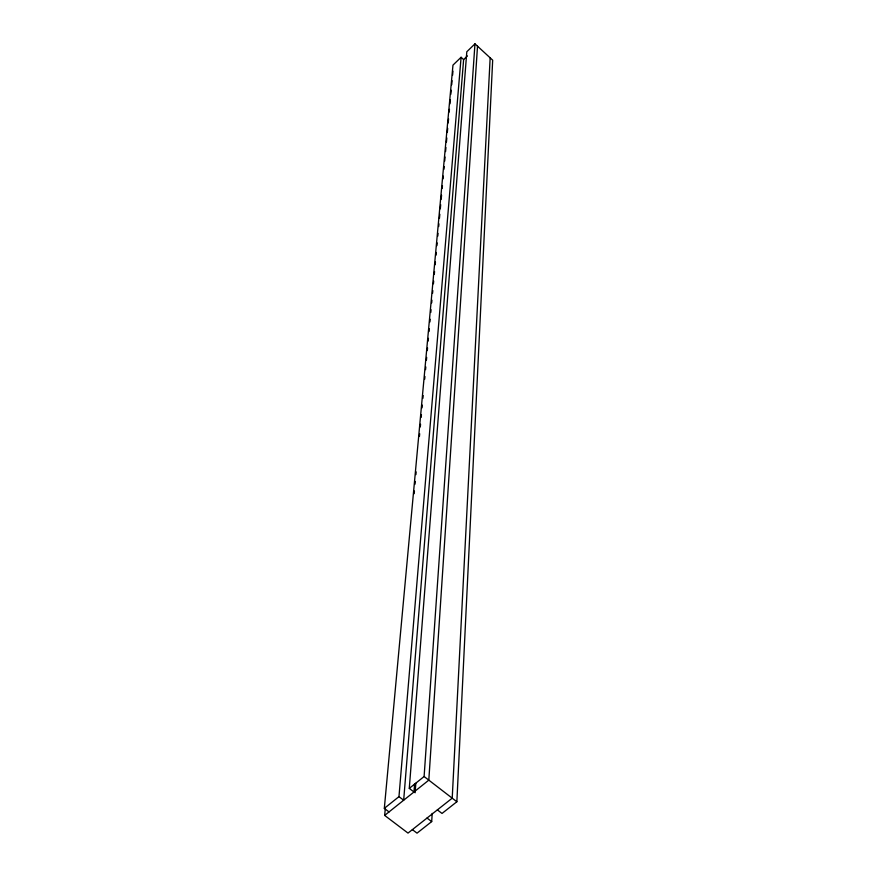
<?xml version="1.0" encoding="UTF-8"?>
<svg xmlns="http://www.w3.org/2000/svg" width="877" height="877" viewBox="0 0 877 877"><rect width="100%" height="100%" fill="white"/><g stroke="black" fill="none" stroke-linecap="round" stroke-linejoin="round"><path stroke-width="1.32" d="M437.371 809.888L442.019 813.45L456.862 801.753L492.677 60.162L474.972 43.85L466.805 51.754L409.285 788.39L413.988 791.986L414.602 783.797M490.155 57.838L452.214 798.169L408.002 833.084L384.652 815.413L385.277 808.605M412.376 829.631L417.024 833.15L431.692 821.596L432.208 813.396M477.516 46.185L428.809 780.146L384.652 815.413M409.285 788.39L424.106 776.518L474.972 43.85M415.117 792.775L415.83 783.227M463.626 59.592L403.672 800.23L398.969 796.645L461.094 57.268L463.626 59.592L467.43 55.92M389.026 811.927L384.323 808.364L452.97 65.117L461.094 57.268M414.174 493.718L414.426 490.988M415.051 484.17L415.292 481.451M415.917 474.632L416.169 471.903M419.425 436.461L419.677 433.742M420.302 426.924L420.554 424.194M421.179 417.375L421.431 414.657M422.056 407.838L422.297 405.108M422.933 398.301L423.174 395.571M424.676 379.215L424.928 376.485M425.553 369.666L425.805 366.948M426.43 360.129L426.682 357.399M427.307 350.592L427.559 347.862M428.184 341.043L428.436 338.314M429.061 331.506L429.302 328.776M429.938 321.958L430.179 319.239M430.804 312.42L431.056 309.691M431.681 302.872L431.933 300.153M432.558 293.335L432.81 290.605M433.435 283.797L433.687 281.068M434.312 274.249L434.564 271.519M435.189 264.711L435.441 261.982M436.066 255.163L436.318 252.444M436.943 245.626L437.185 242.896M437.809 236.077L438.062 233.359M438.686 226.54L438.938 223.81M439.443 218.362L439.815 214.273M440.32 208.825L440.692 204.736M441.197 199.276L441.57 195.187M442.194 188.369L442.447 185.65M443.071 178.831L443.323 176.102M443.948 169.294L444.19 166.564M444.694 161.105L445.067 157.016M445.571 151.568L445.944 147.479M446.448 142.03L446.821 137.941M447.325 132.482L447.698 128.393M448.202 122.944L448.575 118.855M449.199 112.037L449.452 109.307M449.945 103.859L450.329 99.77M450.822 94.321L451.195 90.221M451.699 84.773L452.072 80.684M452.576 75.236L452.949 71.147M384.323 808.364L398.969 796.645M427.044 818.044L431.692 821.596M424.106 776.518L456.862 801.753"/></g></svg>
